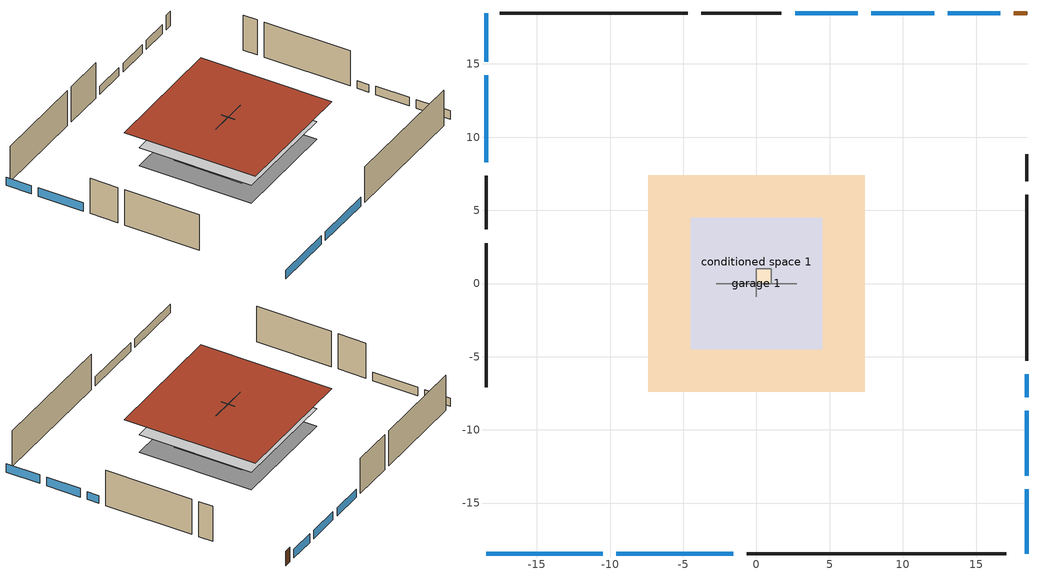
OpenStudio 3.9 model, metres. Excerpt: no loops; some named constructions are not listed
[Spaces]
conditioned space 1
 floor to garage 1 (Floor1 construction): -4.48,-4.48 -4.48,4.48 4.48,4.48 4.48,-4.48 z0
 floor foundation (Slab2 construction): -7.41,-7.41 -7.41,7.41 7.41,7.41 7.41,-7.41 z0
 floor adiabatic (AdiabaticFloorConstruction): -7.41,-7.41 -7.41,7.41 7.41,7.41 7.41,-7.41 z2.44
 wall outside (Wall3 construction): -0.67,-18.48 17.06,-18.48 z0:4.88
 wall outside (Wall4 construction): -18.48,2.77 -18.48,-7.08 z0:4.88
 wall outside (Wall7 construction): -4.71,18.48 -17.55,18.48 z0:4.88
 wall outside (Wall8 construction): 18.48,-5.28 18.48,6.06 z0:4.88
 wall outside (AdiabaticWallConstruction): -18.48,-18.48 -10.5,-18.48 / -9.58,-18.48 -1.6,-18.48 / 18.48,-13.12 18.48,-8.69 / 18.48,-18.48 18.48,-14.05 z0:1.19; -18.48,18.48 -18.48,15.15 z0:1.1; -18.48,14.22 -18.48,8.28 / 12.15,18.48 7.85,18.48 z0:1.16; 16.64,18.48 13.07,18.48 z0:1.22; 6.92,18.48 2.63,18.48 z0:1.13; 18.48,-7.76 18.48,-6.21 z0:1.04
 wall outside (AdiabaticWallConstruction 1): 18.48,18.48 17.57,18.48 z0:2.03
 wall to garage 1 (Wall5 construction): 2.74,0 -2.74,0 z0:4.88
 wall to garage 1 (Wall6 construction): 0,0.91 0,-0.91 z0:4.88
 window (WindowConstruction): -18.48,-18.48 -10.5,-18.48 z0:1.19
 window (WindowConstruction 1): -9.58,-18.48 -1.6,-18.48 z0:1.19
 window (WindowConstruction 2): -18.48,18.48 -18.48,15.15 z0:1.1
 window (WindowConstruction 3): -18.48,14.22 -18.48,8.28 z0:1.16
 window (WindowConstruction 4): 16.64,18.48 13.07,18.48 z0:1.22
 window (WindowConstruction 5): 12.15,18.48 7.85,18.48 z0:1.16
 window (WindowConstruction 6): 6.92,18.48 2.63,18.48 z0:1.13
 window (WindowConstruction 7): 18.48,-13.12 18.48,-8.69 z0:1.19
 window (WindowConstruction 8): 18.48,-7.76 18.48,-6.21 z0:1.04
 window (WindowConstruction 9): 18.48,-18.48 18.48,-14.05 z0:1.19
 door (Door): 18.48,18.48 17.57,18.48 z0:2.03
 ceiling adiabatic (AdiabaticFloorConstruction): 7.41,-7.41 7.41,7.41 -7.41,7.41 -7.41,-7.41 z2.44
 roof outside (Roof1 construction): -8.66,8.66 -8.66,-8.66 8.66,-8.66 8.66,8.66 z4.88
garage 1
 floor foundation (Slab1 construction): -4.48,-4.48 -4.48,4.48 4.48,4.48 4.48,-4.48 z0
 wall outside (Wall1 construction): -18.48,7.35 -18.48,3.7 z0:4.88
 wall outside (Wall2 construction): 1.7,18.48 -3.78,18.48 z0:4.88
 wall outside (Wall9 construction): 18.48,6.99 18.48,8.82 z0:4.88
central ac and furnace airloop ret air space
 floor adiabatic (AdiabaticConst): 0,0 0,1 1,1 1,0 z0
 wall adiabatic (AdiabaticConst): 0,1 0,0 1,0 1,1 0,1 z0:1
 ceiling adiabatic (AdiabaticConst): 1,0 1,1 0,1 0,0 z1
[Material] Roughness=Rough
Name | Thickness {m} | Conductivity {W/m-K} | Density {kg/m3} | Specific Heat {J/kg-K} | Thermal Absorptance | Solar Absorptance | Visible Absorptance
osb sheathing 0.75 in. | 0.01905 | 0.115458 | 512.64 | 1214.23 | 0.9 | 0.7 | 0.7
gypsum board | 0.0127 | 0.160291 | 801 | 837.4 | 0.9 | 0.6 | 0.6
osb sheathing 0.5 in. | 0.0127 | 0.115458 | 512.64 | 1214.23 | 0.9 | 0.7 | 0.7
wall rigid ins 1; wall rigid ins 2 | 0.051816 | 0.029427 | 32.04 | 1214.23
wall stud and cavity 2 | 0.1397 | 0.222524 | 139.0536 | 1170.24 | 0.9 | 0.7 | 0.7
floor stud and cavity | 0.1397 | 0.923637 | 92.3553 | 1139.71 | 0.9 | 0.7 | 0.7
floor covering | 0.0127 | 0.0433444 | 54.468 | 1339.84 | 0.9 | 0.6 | 0.6
[Construction]
Wall5 construction Reversed: gypsum board, wall stud and cavity 2, osb sheathing 0.5 in., wall rigid ins 1
Wall6 construction Reversed: gypsum board, wall stud and cavity 2, osb sheathing 0.5 in., wall rigid ins 2
Floor1 construction Reversed: floor covering, osb sheathing 0.75 in., floor stud and cavity
[EnergyManagementSystem:Program]
component_loads_program: Set loads_htg_walls = 0; Set loads_htg_rim_joists = 0; Set loads_htg_foundation_walls = 0; Set loads_htg_floors = 0; Set loads_htg_slabs = 0; Set loads_htg_ceilings = 0; Set loads_htg_roofs = 0; Set loads_htg_windows_conduction = 0; Set loads_htg_windows_solar = 0; Set loads_htg_doors = 0; Set loads_htg_skylights_conduction = 0; Set loads_htg_skylights_solar = 0; Set loads_htg_internal_mass = 0; Set loads_htg_intgains = 0; Set loads_htg_lighting = 0; Set loads_htg_infil = 0; Set loads_htg_mechvent = 0; Set loads_htg_natvent = 0; Set loads_htg_whf = 0; Set loads_htg_ducts = 0; Set loads_clg_walls = 0; Set loads_clg_rim_joists = 0; Set loads_clg_foundation_walls = 0; Set loads_clg_floors = 0; Set loads_clg_slabs = 0; Set loads_clg_ceilings = 0; Set loads_clg_roofs = 0; Set loads_clg_windows_conduction = 0; Set loads_clg_windows_solar = 0; Set loads_clg_doors = 0; Set loads_clg_skylights_conduction = 0; Set loads_clg_skylights_solar = 0; Set loads_clg_internal_mass = 0; Set loads_clg_intgains = 0; Set loads_clg_lighting = 0; Set loads_clg_infil = 0; Set loads_clg_mechvent = 0; Set loads_clg_natvent = 0; Set loads_clg_whf = 0; Set loads_clg_ducts = 0; Set hr_walls = 0; Set hr_walls = hr_walls + s_conv_5 + s_ig_5 + s_sol_5 + s_lgt_5 + s_surf_5; Set hr_walls = hr_walls + s_conv_6 + s_ig_6 + s_sol_6 + s_lgt_6 + s_surf_6; Set hr_walls = hr_walls + s_conv_7 + s_ig_7 + s_sol_7 + s_lgt_7 + s_surf_7; Set hr_walls = hr_walls + s_conv_8 + s_ig_8 + s_sol_8 + s_lgt_8 + s_surf_8; Set hr_walls = hr_walls + s_conv_9 + s_ig_9 + s_sol_9 + s_lgt_9 + s_surf_9; Set hr_walls = hr_walls + s_conv_10 + s_ig_10 + s_sol_10 + s_lgt_10 + s_surf_10; Set hr_rim_joists = 0; Set hr_foundation_walls = 0; Set hr_floors = 0; Set hr_floors = hr_floors + s_conv + s_ig + s_sol + s_lgt + s_surf; Set hr_slabs = 0; Set hr_slabs = hr_slabs + s_conv_4 + s_ig_4 + s_sol_4 + s_lgt_4 + s_surf_4; Set hr_ceilings = 0; Set hr_roofs = 0; Set hr_roofs = hr_roofs + s_conv_3 + s_ig_3 + s_sol_3 + s_lgt_3 + s_surf_3; Set hr_windows_conduction = 0; Set hr_windows_conduction = hr_windows_conduction + ss_conv_1; Set hr_windows_conduction = hr_windows_conduction + ss_ig_1; Set hr_windows_conduction = hr_windows_conduction + ss_surf_1; Set hr_windows_conduction = hr_windows_conduction + ss_conv_2; Set hr_windows_conduction = hr_windows_conduction + ss_ig_2; Set hr_windows_conduction = hr_windows_conduction + ss_surf_2; Set hr_windows_conduction = hr_windows_conduction + ss_conv_3; Set hr_windows_conduction = hr_windows_conduction + ss_ig_3; Set hr_windows_conduction = hr_windows_conduction + ss_surf_3; Set hr_windows_conduction = hr_windows_conduction + ss_conv_4; Set hr_windows_conduction = hr_windows_conduction + ss_ig_4; Set hr_windows_conduction = hr_windows_conduction + ss_surf_4; Set hr_windows_conduction = hr_windows_conduction + ss_conv_5; Set hr_windows_conduction = hr_windows_conduction + ss_ig_5; Set hr_windows_conduction = hr_windows_conduction + ss_surf_5; Set hr_windows_conduction = hr_windows_conduction + ss_conv_6; Set hr_windows_conduction = hr_windows_conduction + ss_ig_6; Set hr_windows_conduction = hr_windows_conduction + ss_surf_6; Set hr_windows_conduction = hr_windows_conduction + ss_conv_7; Set hr_windows_conduction = hr_windows_conduction + ss_ig_7; Set hr_windows_conduction = hr_windows_conduction + ss_surf_7; Set hr_windows_conduction = hr_windows_conduction + ss_conv_8; Set hr_windows_conduction = hr_windows_conduction + ss_ig_8; Set hr_windows_conduction = hr_windows_conduction + ss_surf_8; Set hr_windows_conduction = hr_windows_conduction + ss_conv_9; Set hr_windows_conduction = hr_windows_conduction + ss_ig_9; Set hr_windows_conduction = hr_windows_conduction + ss_surf_9; Set hr_windows_conduction = hr_windows_conduction + ss_conv_10; Set hr_windows_conduction = hr_windows_conduction + ss_ig_10; Set hr_windows_conduction = hr_windows_conduction + ss_surf_10; Set hr_windows_solar = 0; Set hr_windows_solar = hr_windows_solar - ss_trans_in * ZoneTimestep * 3600 + ss_back_out * ZoneTimestep * 3600 + ss_trans_out * ZoneTimestep * 3600; Set hr_windows_solar = hr_windows_solar - ss_trans_in_1 * ZoneTimestep * 3600 + ss_back_out_1 * ZoneTimestep * 3600 + ss_trans_out_1 * ZoneTimestep * 3600; Set hr_windows_solar = hr_windows_solar - ss_trans_in_2 * ZoneTimestep * 3600 + ss_back_out_2 * ZoneTimestep * 3600 + ss_trans_out_2 * ZoneTimestep * 3600; Set hr_windows_solar = hr_windows_solar - ss_trans_in_3 * ZoneTimestep * 3600 + ss_back_out_3 * ZoneTimestep * 3600 + ss_trans_out_3 * ZoneTimestep * 3600; Set hr_windows_solar = hr_windows_solar - ss_trans_in_4 * ZoneTimestep * 3600 + ss_back_out_4 * ZoneTimestep * 3600 + ss_trans_out_4 * ZoneTimestep * 3600; Set hr_windows_solar = hr_windows_solar - ss_trans_in_5 * ZoneTimestep * 3600 + ss_back_out_5 * ZoneTimestep * 3600 + ss_trans_out_5 * ZoneTimestep * 3600; Set hr_windows_solar = hr_windows_solar - ss_trans_in_6 * ZoneTimestep * 3600 + ss_back_out_6 * ZoneTimestep * 3600 + ss_trans_out_6 * ZoneTimestep * 3600; Set hr_windows_solar = hr_windows_solar - ss_trans_in_7 * ZoneTimestep * 3600 + ss_back_out_7 * ZoneTimestep * 3600 + ss_trans_out_7 * ZoneTimestep * 3600; Set hr_windows_solar = hr_windows_solar - ss_trans_in_8 * ZoneTimestep * 3600 + ss_back_out_8 * ZoneTimestep * 3600 + ss_trans_out_8 * ZoneTimestep * 3600; Set hr_windows_solar = hr_windows_solar - ss_trans_in_9 * ZoneTimestep * 3600 + ss_back_out_9 * ZoneTimestep * 3600 + ss_trans_out_9 * ZoneTimestep * 3600; Set hr_doors = 0; Set hr_doors = hr_doors + ss_sol; Set hr_doors = hr_doors + ss_lgt; Set hr_doors = hr_doors + ss_conv; Set hr_doors = hr_doors + ss_ig; Set hr_doors = hr_doors + ss_surf; Set hr_skylights_conduction = 0; Set hr_skylights_solar = 0; Set hr_internal_mass = 0; Set hr_internal_mass = hr_internal_mass + s_conv_1 + s_ig_1 + s_sol_1 + s_lgt_1 + s_surf_1; Set hr_internal_mass = hr_internal_mass + s_conv_2 + s_ig_2 + s_sol_2 + s_lgt_2 + s_surf_2; Set hr_internal_mass = hr_internal_mass + im_conv + im_ig + im_sol + im_lgt + im_surf; Set hr_internal_mass = hr_internal_mass + im_conv_1 + im_ig_1 + im_sol_1 + im_lgt_1 + im_surf_1; Set hr_intgains = 0; Set hr_intgains = hr_intgains - ig_ee_conv - ig_ee_rad - ig_ee_conv_1 - ig_ee_rad_1 - ig_ee_conv_2 - ig_ee_rad_2 - ig_ee_conv_3 - ig_ee_rad_3 - ig_ee_conv_4 - ig_ee_rad_4 - ig_ee_conv_5 - ig_ee_rad_5 - ig_ee_conv_6 - ig_ee_rad_6 - ig_ee_conv_7 - ig_ee_rad_7 - ig_ee_conv_8 - ig_ee_rad_8 - ig_ee_conv_9 - ig_ee_rad_9 - ig_ee_conv_10 - ig_ee_rad_10 - ig_ee_conv_11 - ig_ee_rad_11 - ig_ee_conv_12 - ig_ee_rad_12 - ig_oe_conv - ig_oe_rad - ig_oe_conv_1 - ig_oe_rad_1 - ig_oe_conv_2 - ig_oe_rad_2 - ig_oe_conv_3 - ig_oe_rad_3 - ig_ppl_conv - ig_ppl_rad; Set hr_lighting = 0; Set hr_lighting = hr_lighting - ig_lgt_conv - ig_lgt_rad - ig_lgt_vis; Set hr_infil = 0; Set hr_infil = hr_infil - airflow_gain + airflow_loss; Set hr_natvent = 0; Set hr_natvent = hr_natvent - airflow_gain_1 + airflow_loss_1; Set hr_whf = 0; Set hr_whf = hr_whf - airflow_gain_2 + airflow_loss_2; Set hr_mechvent = 0; Set hr_mechvent = hr_mechvent - mv_conv - mv_rad - mv_conv_1 - mv_rad_1 - mv_conv_2 - mv_rad_2 - mv_conv_3 - mv_rad_3 - mv_conv_4 - mv_rad_4 - mv_conv_5 - mv_rad_5; Set hr_ducts = 0; Set hr_ducts = hr_ducts - ducts_conv - ducts_rad - ducts_conv_1 - ducts_rad_1 - ducts_conv_2 - ducts_rad_2 - ducts_conv_3 - ducts_rad_3 - ducts_conv_4 - ducts_rad_4 - ducts_conv_5 - ducts_rad_5; Set hr_ducts = hr_ducts + (duct_mix_loss_1 - duct_mix_gain_1); Set htg_mode = 0; Set clg_mode = 0; If (htg_load_cond > 0); Set htg_mode = 1.0; ElseIf (clg_load_cond > 0); Set clg_mode = 1.0; Else; Set htg_season = 0; Set clg_season = 0; If ((DayOfYear >= 1) && (DayOfYear <= 365)); Set clg_season = 1; EndIf; If ((DayOfYear >= 1) && (DayOfYear <= 365)); Set htg_season = 1; EndIf; If ((airflow_gain_1 <> 0) || (airflow_loss_1 <> 0)) && (clg_season == 1); Set clg_mode = 1.0; ElseIf ((airflow_gain_2 <> 0) || (airflow_loss_2 <> 0)) && (clg_season == 1); Set clg_mode = 1.0; Else; Set Tmid_setpoint = (htg_sp_s_1 + clg_sp_s_1) / 2; If (tin_s_1 > Tmid_setpoint) && (clg_season == 1); Set clg_mode = 1.0; ElseIf (tin_s_1 < Tmid_setpoint) && (htg_season == 1); Set htg_mode = 1.0; EndIf; EndIf; EndIf; Set loads_htg_walls = loads_htg_walls + (hr_walls * htg_mode * 1); Set loads_htg_rim_joists = loads_htg_rim_joists + (hr_rim_joists * htg_mode * 1); Set loads_htg_foundation_walls = loads_htg_foundation_walls + (hr_foundation_walls * htg_mode * 1); Set loads_htg_floors = loads_htg_floors + (hr_floors * htg_mode * 1); Set loads_htg_slabs = loads_htg_slabs + (hr_slabs * htg_mode * 1); Set loads_htg_ceilings = loads_htg_ceilings + (hr_ceilings * htg_mode * 1); Set loads_htg_roofs = loads_htg_roofs + (hr_roofs * htg_mode * 1); Set loads_htg_windows_conduction = loads_htg_windows_conduction + (hr_windows_conduction * htg_mode * 1); Set loads_htg_windows_solar = loads_htg_windows_solar + (hr_windows_solar * htg_mode * 1); Set loads_htg_doors = loads_htg_doors + (hr_doors * htg_mode * 1); Set loads_htg_skylights_conduction = loads_htg_skylights_conduction + (hr_skylights_conduction * htg_mode * 1); Set loads_htg_skylights_solar = loads_htg_skylights_solar + (hr_skylights_solar * htg_mode * 1); Set loads_htg_internal_mass = loads_htg_internal_mass + (hr_internal_mass * htg_mode * 1); Set loads_htg_intgains = loads_htg_intgains + (hr_intgains * htg_mode * 1); Set loads_htg_lighting = loads_htg_lighting + (hr_lighting * htg_mode * 1); Set loads_htg_infil = loads_htg_infil + (hr_infil * htg_mode * 1); Set loads_htg_mechvent = loads_htg_mechvent + (hr_mechvent * htg_mode * 1); Set loads_htg_natvent = loads_htg_natvent + (hr_natvent * htg_mode * 1); Set loads_htg_whf = loads_htg_whf + (hr_whf * htg_mode * 1); Set loads_htg_ducts = loads_htg_ducts + (hr_ducts * htg_mode * 1); Set loads_clg_walls = loads_clg_walls + (-hr_walls * clg_mode * 1); Set loads_clg_rim_joists = loads_clg_rim_joists + (-hr_rim_joists * clg_mode * 1); Set loads_clg_foundation_walls = loads_clg_foundation_walls + (-hr_foundation_walls * clg_mode * 1); Set loads_clg_floors = loads_clg_floors + (-hr_floors * clg_mode * 1); Set loads_clg_slabs = loads_clg_slabs + (-hr_slabs * clg_mode * 1); Set loads_clg_ceilings = loads_clg_ceilings + (-hr_ceilings * clg_mode * 1); Set loads_clg_roofs = loads_clg_roofs + (-hr_roofs * clg_mode * 1); Set loads_clg_windows_conduction = loads_clg_windows_conduction + (-hr_windows_conduction * clg_mode * 1); Set loads_clg_windows_solar = loads_clg_windows_solar + (-hr_windows_solar * clg_mode * 1); Set loads_clg_doors = loads_clg_doors + (-hr_doors * clg_mode * 1); Set loads_clg_skylights_conduction = loads_clg_skylights_conduction + (-hr_skylights_conduction * clg_mode * 1); Set loads_clg_skylights_solar = loads_clg_skylights_solar + (-hr_skylights_solar * clg_mode * 1); Set loads_clg_internal_mass = loads_clg_internal_mass + (-hr_internal_mass * clg_mode * 1); Set loads_clg_intgains = loads_clg_intgains + (-hr_intgains * clg_mode * 1); Set loads_clg_lighting = loads_clg_lighting + (-hr_lighting * clg_mode * 1); Set loads_clg_infil = loads_clg_infil + (-hr_infil * clg_mode * 1); Set loads_clg_mechvent = loads_clg_mechvent + (-hr_mechvent * clg_mode * 1); Set loads_clg_natvent = loads_clg_natvent + (-hr_natvent * clg_mode * 1); Set loads_clg_whf = loads_clg_whf + (-hr_whf * clg_mode * 1); Set loads_clg_ducts = loads_clg_ducts + (-hr_ducts * clg_mode * 1)
[ElectricLoadCenter:Storage:LiIonNMCBattery]
Vehicle1 li ion: Availability Schedule=Always On Discrete; Radiative Fraction=0; Lifetime Model=None; Number of Cells in Series=15; Number of Strings in Parallel=826; Initial Fractional State of Charge=0.950004; DC to DC Charging Efficiency=1; Battery Mass {kg}=1311.057; Battery Surface Area {m2}=7.95022; Battery Specific Heat Capacity {J/kg-K}=1500; Heat Transfer Coefficient Between Battery and Ambient {W/m2-K}=7.5; Fully Charged Cell Voltage {V}=3.342; Cell Voltage at End of Exponential Zone {V}=3.342; Cell Voltage at End of Nominal Zone {V}=3.342; Default Nominal Cell Voltage {V}=3.342; Fully Charged Cell Capacity {Ah}=3.2; Fraction of Cell Capacity Removed at the End of Exponential Zone=0.8075; Fraction of Cell Capacity Removed at the End of Nominal Zone=0.976875; Charge Rate at Which Voltage vs Capacity Curve Was Generated=1; Battery Cell Internal Electrical Resistance {ohms}=0.002
[ElectricLoadCenter:Distribution]
Vehicle1 elec load center dist: Electrical Buss Type=AlternatingCurrentWithStorage; Electrical Storage Object=Vehicle1 li ion; Storage Operation Scheme=TrackChargeDischargeSchedules; Storage Converter Object=Vehicle1 li ion converter; Maximum Storage State of Charge Fraction=0.950004; Minimum Storage State of Charge Fraction=0.149989; Design Storage Control Charge Power {W}=5690; Storage Charge Power Fraction Schedule=electric_vehicle_charging; Design Storage Control Discharge Power {W}=18502.8; Storage Discharge Power Fraction Schedule=electric_vehicle_discharging
[ElectricLoadCenter:Storage:Converter]
Vehicle1 li ion converter: Power Conversion Efficiency Method=SimpleFixed; Simple Fixed Efficiency=1
[Schedule:Ruleset]
Name | Default Day Schedule
cooling season schedule | cooling season schedule default day
natural vent schedule | natural vent schedule default day
[Schedule:Day]
cooling season schedule default day; cooling season schedule day; cooling season schedule day 2; natural vent schedule default day: 24, 0, 0
cooling season schedule day 1; natural vent schedule day: 24, 0, 1
[Schedule:Rule] Apply Monday=Yes; Apply Wednesday=Yes; Apply Friday=Yes; Date Specification Type=DateRange; Start Day=1
Name | Schedule Ruleset | Rule Order | Day Schedule | Apply Sunday | Apply Tuesday | Apply Thursday | Apply Saturday | Start Month | End Month | End Day
cooling season schedule allday rule | cooling season schedule | 2 | cooling season schedule day | Yes | Yes | Yes | Yes | 1 | 5 | 31
cooling season schedule allday rule 1 | cooling season schedule | 1 | cooling season schedule day 1 | Yes | Yes | Yes | Yes | 6 | 9 | 30
cooling season schedule allday rule 2 | cooling season schedule | 0 | cooling season schedule day 2 | Yes | Yes | Yes | Yes | 10 | 12 | 31
natural vent schedule rule | natural vent schedule | 0 | natural vent schedule day | No | No | No | No | 1 | 12 | 31
[Schedule:Constant]
Always On Discrete: Value=1
[Schedule:File] External File=External File 1; Rows to Skip at Top=1; Number of Hours of Data=8760; Interpolate to Timestep=Yes; Minutes per Item=15; Translate File With Relative Path=Yes
Name | Column Number
hot_water_fixtures | 13
hot_water_clothes_washer | 9
hot_water_dishwasher | 7
electric_vehicle_charging | 14
electric_vehicle_discharging | 15
